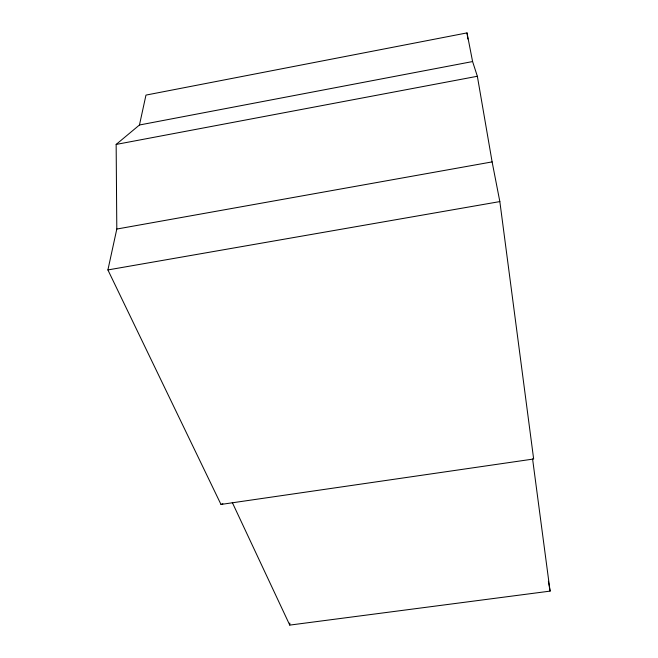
<?xml version="1.0" encoding="UTF-8"?>
<svg xmlns="http://www.w3.org/2000/svg" width="658" height="658" viewBox="0 0 658 658"><rect width="100%" height="100%" fill="white"/><g stroke="black" fill="none" stroke-linecap="round" stroke-linejoin="round"><path stroke-width="0.99" d="M532.577 458.889L550.096 591.114L289.759 625.1L289.808 623.052M107.904 269.936L116.803 229.05L116.153 144.431L139.463 124.995L472.592 61.556L477.354 76.27L492.118 161.901L499.841 201.587L533.654 458.996L220.981 504.439L107.904 269.936L499.841 201.587M139.463 124.995L145.969 95.097L467.015 32.9L472.592 61.556M220.981 504.439L222.881 503.757M116.153 144.431L477.354 76.27M116.803 229.05L492.118 161.901M232.307 502.515L289.759 625.1M548.377 581.294L550.096 591.114M467.015 32.9L467.863 38.995"/></g></svg>
